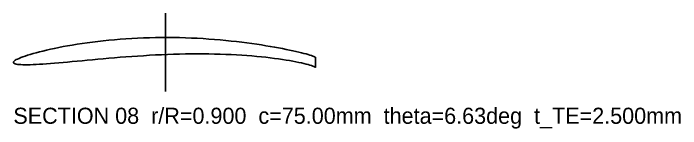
# Model space of a CAD drawing. Header units: millimetres. Extents: x 0 to 4994, y -34 to 494.
# Drawn here: x 4291.5 to 4457.1, y -16.5 to 12.2 of the extents above; entities that cross this region are included whole.
import ezdxf

# ---------------------------------------------------------------- set-up
doc = ezdxf.new("R2010")
doc.units = ezdxf.units.MM
for name, color, linetype in [('DATUM_25C', 7, 'Continuous'), ('SECTIONS', 7, 'Continuous'), ('TITLE', 7, 'Continuous')]:
    doc.layers.add(name, color=color, linetype=linetype)

msp = doc.modelspace()

# ---------------------------------------------------------------- linework, layer by layer
at = {"layer": 'DATUM_25C'}
msp.add_line((4329.26, -7.25), (4329.26, 12.19), dxfattribs=at)
at = {"layer": 'SECTIONS'}
msp.add_lwpolyline([(4366.53, -1.25), (4366.53, -1.25), (4366.5, -1.22), (4366.41, -1.17), (4366.26, -1.09), (4366.06, -1.01), (4365.79, -0.91), (4365.47, -0.8), (4365.09, -0.68), (4364.65, -0.55), (4364.15, -0.42), (4363.6, -0.28), (4363, -0.14), (4362.34, 0.01), (4361.63, 0.15), (4360.87, 0.3), (4360.05, 0.45), (4359.19, 0.59), (4358.28, 0.74), (4357.33, 0.88), (4356.33, 1.01), (4355.28, 1.14), (4354.2, 1.27), (4353.07, 1.39), (4351.91, 1.5), (4350.71, 1.61), (4349.47, 1.71), (4348.21, 1.79), (4346.91, 1.87), (4345.59, 1.94), (4344.24, 2), (4342.86, 2.05), (4341.47, 2.08), (4340.05, 2.11), (4338.62, 2.12), (4337.17, 2.13), (4335.7, 2.12), (4334.23, 2.1), (4332.75, 2.07), (4331.27, 2.03), (4329.78, 1.97), (4328.28, 1.91), (4326.79, 1.84), (4325.31, 1.76), (4323.83, 1.67), (4322.36, 1.58), (4320.89, 1.48), (4319.44, 1.37), (4318.01, 1.26), (4316.59, 1.14), (4315.2, 1.02), (4313.82, 0.9), (4312.47, 0.78), (4311.15, 0.66), (4309.85, 0.54), (4308.59, 0.42), (4307.35, 0.3), (4306.15, 0.19), (4304.99, 0.08), (4303.86, -0.02), (4302.78, -0.11), (4301.73, -0.2), (4300.73, -0.28), (4299.78, -0.35), (4298.87, -0.42), (4298.01, -0.47), (4297.19, -0.51), (4296.43, -0.55), (4295.72, -0.57), (4295.06, -0.58), (4294.46, -0.58), (4293.91, -0.57), (4293.41, -0.55), (4292.97, -0.52), (4292.59, -0.48), (4292.27, -0.42), (4292, -0.36), (4291.8, -0.28), (4291.65, -0.2), (4291.56, -0.1), (4291.53, 0), (4291.53, 0), (4291.56, 0.11), (4291.65, 0.24), (4291.8, 0.38), (4292, 0.52), (4292.27, 0.68), (4292.59, 0.84), (4292.97, 1.01), (4293.41, 1.19), (4293.91, 1.38), (4294.46, 1.57), (4295.06, 1.77), (4295.72, 1.98), (4296.43, 2.19), (4297.19, 2.4), (4298.01, 2.61), (4298.87, 2.83), (4299.78, 3.05), (4300.73, 3.26), (4301.73, 3.48), (4302.78, 3.69), (4303.86, 3.91), (4304.99, 4.11), (4306.15, 4.31), (4307.35, 4.51), (4308.59, 4.7), (4309.85, 4.88), (4311.15, 5.05), (4312.47, 5.22), (4313.82, 5.37), (4315.2, 5.51), (4316.59, 5.64), (4318.01, 5.76), (4319.44, 5.86), (4320.89, 5.95), (4322.36, 6.03), (4323.83, 6.09), (4325.31, 6.14), (4326.79, 6.17), (4328.28, 6.18), (4329.78, 6.19), (4331.27, 6.17), (4332.75, 6.15), (4334.23, 6.1), (4335.7, 6.05), (4337.17, 5.98), (4338.62, 5.9), (4340.05, 5.8), (4341.47, 5.69), (4342.86, 5.58), (4344.24, 5.45), (4345.59, 5.31), (4346.91, 5.16), (4348.21, 5.01), (4349.47, 4.85), (4350.71, 4.68), (4351.91, 4.51), (4353.07, 4.33), (4354.2, 4.15), (4355.28, 3.97), (4356.33, 3.79), (4357.33, 3.61), (4358.28, 3.42), (4359.19, 3.24), (4360.05, 3.06), (4360.87, 2.89), (4361.63, 2.72), (4362.34, 2.55), (4363, 2.39), (4363.6, 2.23), (4364.15, 2.09), (4364.65, 1.95), (4365.09, 1.82), (4365.47, 1.7), (4365.79, 1.59), (4366.06, 1.49), (4366.26, 1.4), (4366.41, 1.33), (4366.5, 1.28), (4366.53, 1.25)], close=True, dxfattribs=at)

# ---------------------------------------------------------------- texts
at = {"layer": 'TITLE'}
msp.add_text('SECTION 08  r/R=0.900  c=75.00mm  theta=6.63deg  t_TE=2.500mm', height=4, dxfattribs=at).set_placement((4291.53, -15.25))

doc.saveas('drawing.dxf')
